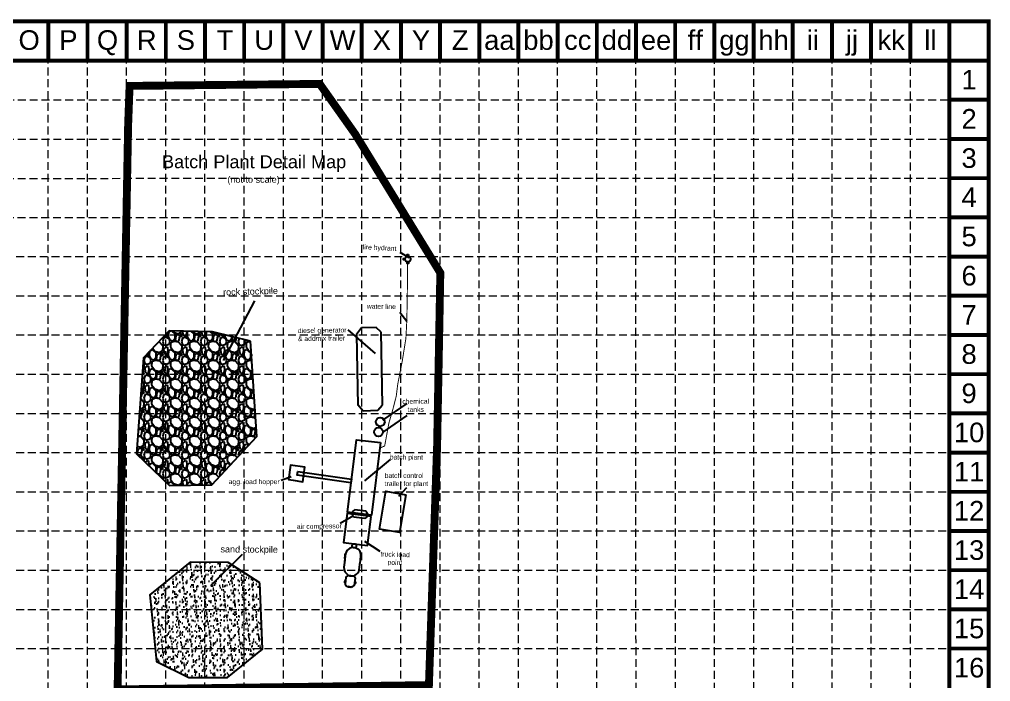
# Model space of a CAD drawing. Header units: inches. Extents: x 2412594 to 2415086, y 7034205 to 7038188.
# Drawn here: x 2413546 to 2415086, y 7037139 to 7038188 of the extents above; entities that cross this region are included whole.
import ezdxf
from ezdxf.enums import TextEntityAlignment as Align

# ---------------------------------------------------------------- set-up
doc = ezdxf.new("R2010")
doc.units = ezdxf.units.IN
doc.header["$MEASUREMENT"] = 0
doc.linetypes.add('HIDDEN', pattern=[0.375, 0.25, -0.125])
doc.layers.add('BASE', color=7, linetype='Continuous')
doc.layers.add('GRID', color=254, linetype='HIDDEN')
doc.styles.get("Standard").update_dxf_attribs({"font": 'ARIAL.TTF'})

# ---------------------------------------------------------------- blocks, each defined once
blk = doc.blocks.new('A$C1E8A7981')
for points in [[(1.71, 1.78), (0.88, 1.78, 0.36878), (0.04, 1.16, 0.488105), (0.81, 0), (1.71, 0)], [(1.53, 0), (2.35, 0, 0.290418), (3.18, 0.61, 0.496309), (2.42, 1.78), (1.53, 1.78)]]:
    blk.add_lwpolyline(points, format="xyb")
blk = doc.blocks.new('A$C0A39146E')
for centre in [(0.13, -0.07), (0.4, -0.07)]:
    blk.add_arc(centre, 0.149, 26.3201, 153.6799)
blk = doc.blocks.new('A$C6CF03394')
at = {"color": 7}
for p, q in [((0.07, 6.99), (0, 1.17)), ((3.77, 1.09), (3.81, 6.95))]:
    blk.add_line(p, q, dxfattribs=at)
for centre, radius, start, end in [((1.92, 5.95), 2.13, 27.9707, 150.7283), ((1.91, 2.14), 2.14, 206.7873, 330.6939)]:
    blk.add_arc(centre, radius, start, end, dxfattribs=at)

msp = doc.modelspace()

# ---------------------------------------------------------------- hatches: boundary and pattern name
h = msp.add_hatch()
h.set_pattern_fill('GRAVEL', color=252, scale=30, angle=-90, style=0)
h.set_pattern_definition([(138.0128, (2413388.7893, 7038105.9159), (-270.00004, 239.999947), [4.0361, -399.57264]), (94.9697, (2413385.7893, 7038108.6159), (29.9997392, -360.0000315), [6.92604, -685.67775]), (42.5104, (2413385.1893, 7038115.5159), (-330.0002602, -299.9997216), [4.88364, -483.48096]), (177.2737, (2413377.6893, 7038127.2159), (600.0000088, -29.9998805), [6.30714, -624.40674]), (202.8337, (2413371.3893, 7038127.5159), (359.9998924, 150.0002972), [6.18465, -612.2812]), (267.2737, (2413365.6893, 7038125.1159), (29.9998805, 600.0000088), [6.30714, -624.40674]), (307.6942, (2413365.3893, 7038118.8159), (-299.9997122, 390.0002204), [8.34087, -825.74547]), (342.2553, (2413370.4893, 7038112.2159), (659.999887, -210.0003229), [7.87464, -779.58963]), (31.4296, (2413377.9893, 7038109.8159), (389.999851, 240.000247), [6.3285, -626.5222]), (85.2364, (2413383.3893, 7038113.1159), (-29.999746, -330.0000284), [7.22496, -354.0229]), (132.3974, (2413383.9893, 7038120.3159), (-329.9997625, 360.0002205), [9.34344, -925.00125]), (48.8141, (2413377.3893, 7038097.5159), (179.999919, 210.000088), [3.189, -315.7153]), (81.4692, (2413379.4893, 7038099.9159), (-60.0002373, -389.9999485), [6.0671, -600.6453]), (135, (2413380.39, 7038105.916), (-30, 9e-15), [4.2426, -38.1838]), (113.1986, (2413383.9893, 7038108.016), (60.00004, -149.999992), [2.2847, -226.18845]), (201.8014, (2413383.089, 7038110.116), (90.00001, 29.999997), [3.2311, -158.3239]), (300.9638, (2413380.0893, 7038108.916), (60.000075, -89.99994), [5.2479, -169.6807]), (71.5651, (2413382.789, 7038104.416), (-29.99995, -60.00001), [3.7947, -91.0736]), (286.3895, (2413383.0893, 7038127.5159), (89.9997813, -300.000066), [5.316, -526.28535]), (340.3462, (2413384.5893, 7038122.4159), (-330.000064, 119.9998574), [4.4598, -441.52224]), (203.1986, (2413388.7893, 7038104.416), (149.999992, 60.00004), [4.56945, -223.9037]), (253.6105, (2413384.5893, 7038102.6159), (89.9997813, 300.000066), [5.316, -526.28535]), (249.444, (2413364.4893, 7038127.516), (59.99988, 150.000055), [5.1264, -251.1937]), (204.7751, (2413362.6893, 7038122.7159), (330.0001027, 149.9997657), [4.29534, -425.2393]), (336.8014, (2413358.7893, 7038104.116), (149.999992, -60.00004), [4.56945, -223.9037]), (287.354, (2413362.9893, 7038102.3159), (-119.999835, 390.0000606), [5.0289, -497.8627]), (339.444, (2413358.7893, 7038118.816), (-150.000055, 59.99988), [2.5632, -253.7569]), (11.3099, (2413358.789, 7038105.916), (120.000023, 29.99993), [1.5297, -151.4409]), (75.9638, (2413360.289, 7038106.216), (-29.99994, -90.000016), [6.18465, -117.5085]), (96.009, (2413361.7893, 7038112.2159), (29.9999795, -299.9999925), [5.7315, -567.4177]), (213.6901, (2413377.389, 7038108.916), (59.99999, 30.00004), [4.3267, -103.8399]), (263.1572, (2413373.7893, 7038106.5159), (-60.00024, -509.999981), [7.5538, -747.8269]), (330.9454, (2413372.8893, 7038099.0159), (-210.000012, 120.000001), [3.0887, -305.7802]), (360, (2413375.59, 7038097.516), (30, 30), [1.8, -28.2]), (30.2564, (2413362.6893, 7038112.8159), (-210.0000737, -119.9998466), [4.1677, -412.6056]), (318.0128, (2413366.2893, 7038114.9159), (270.00004, -239.999947), [8.07216, -395.53656]), (270, (2413372.29, 7038109.516), (30, -30), [7.8, -22.2]), (235.3048, (2413372.2893, 7038101.7159), (210.0002583, 299.9998278), [4.7434, -469.5982]), (164.0546, (2413369.5893, 7038097.816), (-120.000004, 29.999997), [4.3681, -214.0352]), (117.646, (2413365.3893, 7038099.0159), (-300.0002314, 569.9998742), [7.11195, -704.0842]), (85.4261, (2413362.0893, 7038105.3159), (29.999844, 390.0000167), [7.52397, -744.8722])])
h.paths.add_polyline_path([(2413912.8, 7037678.4), (2413852.1, 7037693), (2413783.8, 7037694.7), (2413742.8, 7037652), (2413731.7, 7037499.4), (2413784, 7037449.6), (2413851.3, 7037450.6), (2413922.4, 7037527.3)])
h = msp.add_hatch()
h.set_pattern_fill('AR-SAND', color=35, scale=6, angle=-90, style=0)
h.set_pattern_definition([(307.5, (2413254.737, 7037822.16), (11.56094, 0.37796), [0, -9.12, 0, -10.2, 0, -9.75]), (277.5, (2413254.737, 7037822.16), (16.93288, -10.61866), [0, -4.92, 0, -8.22, 0, -3.15]), (237.5, (2413254.737, 7037829.54), (0.03395, -18.68485), [0, -3, 0, -10.8, 0, -14.1]), (227.5, (2413254.737, 7037829.54), (5.26605, -18.03676), [0, -1.5, 0, -7.08, 0, -8.1])])
h.paths.add_polyline_path([(2413927.6, 7037294.8), (2413877, 7037327.2), (2413816.9, 7037327.7), (2413753, 7037276.2), (2413763.4, 7037170.3), (2413814.6, 7037145), (2413876.3, 7037145), (2413931.5, 7037190)])

# ---------------------------------------------------------------- linework, layer by layer
at = {"color": 7}
for p, q in [((2414149.6, 7037819.1), (2414163.7, 7037810.8)), ((2414149.5, 7037724), (2414160.7, 7037710)), ((2414160.1, 7037445.5), (2414147.5, 7037431.7))]:
    msp.add_line(p, q, dxfattribs=at)
for p, q in [((2413918.9, 7037742.3), (2413869.1, 7037647.4)), ((2414110.9, 7037658.5), (2414067.4, 7037696.1)), ((2414088.6, 7037699.3), (2414080.8, 7037688.7)), ((2414111.7, 7037699.8), (2414088.6, 7037699.3)), ((2414119.6, 7037692.3), (2414111.7, 7037699.8)), ((2414122, 7037576.6), (2414119.6, 7037692.3)), ((2414080.8, 7037688.7), (2414083.1, 7037576.3)), ((2414091.3, 7037567), (2414082.7, 7037577.1)), ((2414114.4, 7037568.3), (2414091.3, 7037567)), ((2414121.7, 7037576.4), (2414114.4, 7037568.3)), ((2414160.3, 7037579.3), (2414122.2, 7037553)), ((2414160.4, 7037560.1), (2414122.4, 7037533.9)), ((2414134.3, 7037490.6), (2414093.6, 7037456.7)), ((2413961.1, 7037457.7), (2413976.9, 7037463.7)), ((2414054.8, 7037389.8), (2414076, 7037402)), ((2414118.1, 7037344.6), (2414094.2, 7037360.6)), ((2413899.6, 7037340.1), (2413849.2, 7037290.2))]:
    msp.add_line(p, q)
at = {"color": 7, "const_width": 12.5}
msp.add_lwpolyline([(2413720.8, 7038082.9), (2414022.3, 7038086.1), (2414078.7, 7038006.5), (2414213.7, 7037786.5), (2414208.6, 7037512.7), (2414195.6, 7037132.9), (2413701.8, 7037126.1), (2413718.5, 7038020.8)], close=True, dxfattribs=at)
at = {"color": 7}
for points in [[(2414163.1, 7037815.4), (2414163.1, 7037813.1), (2414161.2, 7037813.1), (2414161.2, 7037815.4)], [(2414157.3, 7037809.3), (2414157.3, 7037807), (2414155.4, 7037807), (2414155.4, 7037809.3)], [(2414163, 7037803.4), (2414163, 7037801.1), (2414161.1, 7037801.1), (2414161.1, 7037803.4)], [(2414159, 7037434.8), (2414148.7, 7037374.9), (2414117.2, 7037380.3), (2414127.5, 7037440.2)]]:
    msp.add_lwpolyline(points, close=True, dxfattribs=at)
at = {"color": 5, "const_width": 1.5}
msp.add_lwpolyline([(2414161.8, 7037800.2), (2414161.5, 7037766), (2414160.6, 7037711.9), (2414159.1, 7037682.9), (2414153.2, 7037645.9), (2414146.1, 7037609.8), (2414143.7, 7037590.6), (2414137.8, 7037567.8), (2414132.2, 7037548.8), (2414125.4, 7037512.1), (2414118.3, 7037508.9)], dxfattribs=at)
at = {"color": 252}
msp.add_lwpolyline([(2413912.8, 7037678.4), (2413852.1, 7037693), (2413783.8, 7037694.7), (2413742.8, 7037652), (2413731.7, 7037499.4), (2413784, 7037449.6), (2413851.3, 7037450.6), (2413922.4, 7037527.3)], close=True, dxfattribs=at)
for points in [[(2414118.8, 7037517.3), (2414104.5, 7037402.4), (2414066.2, 7037407.2), (2414080.5, 7037522), (2414118.8, 7037517.3)], [(2414072.9, 7037459.2), (2414072, 7037453.4), (2413986.7, 7037466), (2413987.5, 7037471.8), (2414072.9, 7037459.2)], [(2414104.2, 7037400.2), (2414065.9, 7037405), (2414060.2, 7037359.1), (2414098.4, 7037354.3), (2414104.2, 7037400.2)], [(2414079, 7037302.3), (2414076.5, 7037305.4), (2414066.9, 7037306.6), (2414063.8, 7037304.1), (2414062.5, 7037293.1), (2414064.9, 7037290), (2414074.5, 7037288.9), (2414077.6, 7037291.3), (2414079, 7037302.3)], [(2414073.2, 7037289), (2414071.6, 7037287.8), (2414067.5, 7037288.3), (2414066.3, 7037289.9)]]:
    msp.add_lwpolyline(points)
msp.add_lwpolyline([(2413980.3, 7037457.7), (2413995.6, 7037455.4), (2413999, 7037478.3), (2413976.1, 7037481.7), (2413972.7, 7037458.8)], close=True)
at = {"color": 35}
msp.add_lwpolyline([(2413927.6, 7037294.8), (2413877, 7037327.2), (2413816.9, 7037327.7), (2413753, 7037276.2), (2413763.4, 7037170.3), (2413814.6, 7037145), (2413876.3, 7037145), (2413931.5, 7037190)], close=True, dxfattribs=at)
at = {"color": 7}
for centre, radius in [((2414162.1, 7037808.3), 4.54), ((2414118.4, 7037550.2), 7.02), ((2414115.6, 7037534.2), 7.02)]:
    msp.add_circle(centre, radius, dxfattribs=at)
msp.add_circle((2414077.1, 7037353.7), 3.27)
for centre, radius, start, end in [((2414086.5, 7037337.1), 2.06, 289.5031, 56.8629), ((2414086, 7037333.4), 2.06, 289.5031, 56.8629), ((2414063.8, 7037296.7), 2.38, 103.423, 242.9431), ((2414077.3, 7037295.4), 2.38, 283.423, 62.9431)]:
    msp.add_arc(centre, radius, start, end)
at = {"layer": 'BASE', "color": 9}
msp.add_line((2412659.6, 7038123.1), (2415021.2, 7038123.1), dxfattribs=at)
at = {"layer": 'BASE', "const_width": 6.21}
for points in [[(2415083.3, 7034207.8), (2415083.3, 7038185.2), (2412597.5, 7038185.2), (2412597.5, 7034207.8)], [(2415021.2, 7034270), (2415021.2, 7038123.1), (2412659.6, 7038123.1), (2412659.6, 7034270)]]:
    msp.add_lwpolyline(points, close=True, dxfattribs=at)
for points in [[(2413591.8, 7038185.2), (2413591.8, 7038123.1)], [(2413654, 7038185.2), (2413654, 7038123.1)], [(2413716.1, 7038185.2), (2413716.1, 7038123.1)], [(2413778.3, 7038185.2), (2413778.3, 7038123.1)], [(2413840.4, 7038185.2), (2413840.4, 7038123.1)], [(2413902.6, 7038185.2), (2413902.6, 7038123.1)], [(2413964.7, 7038185.2), (2413964.7, 7038123.1)], [(2414026.9, 7038185.2), (2414026.9, 7038123.1)], [(2414089, 7038185.2), (2414089, 7038123.1)], [(2414151.2, 7038185.2), (2414151.2, 7038123.1)], [(2414213.3, 7038185.2), (2414213.3, 7038123.1)], [(2414275.4, 7038185.2), (2414275.4, 7038123.1)], [(2414337.6, 7038185.2), (2414337.6, 7038123.1)], [(2414399.7, 7038185.2), (2414399.7, 7038123.1)], [(2414461.9, 7038185.2), (2414461.9, 7038123.1)], [(2414524, 7038185.2), (2414524, 7038123.1)], [(2414586.2, 7038185.2), (2414586.2, 7038123.1)], [(2414648.3, 7038185.2), (2414648.3, 7038123.1)], [(2414710.5, 7038185.2), (2414710.5, 7038123.1)], [(2414772.6, 7038185.2), (2414772.6, 7038123.1)], [(2414834.8, 7038185.2), (2414834.8, 7038123.1)], [(2414896.9, 7038185.2), (2414896.9, 7038123.1)], [(2414959.1, 7038185.2), (2414959.1, 7038123.1)], [(2415021.2, 7038185.2), (2415021.2, 7038123.1)], [(2415083.3, 7038123.1), (2415021.2, 7038123.1)], [(2415083.3, 7038060.9), (2415021.2, 7038060.9)], [(2415083.3, 7037998.8), (2415021.2, 7037998.8)], [(2415083.3, 7037936.6), (2415021.2, 7037936.6)], [(2415083.3, 7037874.5), (2415021.2, 7037874.5)], [(2415083.3, 7037812.3), (2415021.2, 7037812.3)], [(2415083.3, 7037750.2), (2415021.2, 7037750.2)], [(2415083.3, 7037688), (2415021.2, 7037688)], [(2415083.3, 7037625.9), (2415021.2, 7037625.9)], [(2415083.3, 7037563.7), (2415021.2, 7037563.7)], [(2415083.3, 7037501.6), (2415021.2, 7037501.6)], [(2415083.3, 7037439.4), (2415021.2, 7037439.4)], [(2415083.3, 7037377.3), (2415021.2, 7037377.3)], [(2415083.3, 7037315.1), (2415021.2, 7037315.1)], [(2415083.3, 7037253), (2415021.2, 7037253)], [(2415083.3, 7037190.9), (2415021.2, 7037190.9)]]:
    msp.add_lwpolyline(points, dxfattribs=at)
at = {"layer": 'GRID', "color": 252, "linetype": 'HIDDEN', "lineweight": 0, "ltscale": 50}
for p, q in [((2413591.8, 7034518.4), (2413591.8, 7038123.1)), ((2413654, 7034518.4), (2413654, 7038123.1)), ((2413716.1, 7034518.4), (2413716.1, 7038123.1)), ((2413778.3, 7034518.4), (2413778.3, 7038123.1)), ((2413840.4, 7034518.4), (2413840.4, 7038123.1)), ((2413902.6, 7034518.4), (2413902.6, 7038123.1)), ((2413964.7, 7034518.4), (2413964.7, 7038123.1)), ((2414026.9, 7034518.4), (2414026.9, 7038123.1)), ((2414089, 7034518.3), (2414089, 7038123.1)), ((2414151.2, 7034518.3), (2414151.2, 7038123.1)), ((2414213.3, 7034518.3), (2414213.3, 7038123.1)), ((2414275.4, 7034518.3), (2414275.4, 7038123.1)), ((2414337.6, 7034518.3), (2414337.6, 7038123.1)), ((2414400, 7034518.4), (2414399.7, 7038123.1)), ((2414462.1, 7034518.8), (2414461.9, 7038123.1)), ((2414524.2, 7034518), (2414524, 7038123.1)), ((2414586.9, 7034518.6), (2414586.5, 7038124.4)), ((2414648.7, 7034517.9), (2414648.6, 7038124.4)), ((2414710.9, 7034518.7), (2414710.7, 7038124.4)), ((2414773.2, 7034518.9), (2414772.9, 7038124.4)), ((2414835.2, 7034518.4), (2414835, 7038124.4)), ((2414897.5, 7034517.5), (2414897.2, 7038124.4)), ((2414959.7, 7034517.7), (2414959.3, 7038124.4)), ((2412662.5, 7038060.5), (2415020.2, 7038060.8)), ((2412662.4, 7037998.2), (2415020.2, 7037998.6)), ((2412662.1, 7037936.2), (2415021.2, 7037936.6)), ((2412662, 7037874.1), (2415021.2, 7037874.5)), ((2412659.6, 7037812.3), (2415021.2, 7037812.3)), ((2412659.6, 7037750.2), (2415021.2, 7037750.2)), ((2412659.6, 7037688), (2415021.2, 7037688)), ((2412659.6, 7037625.9), (2415021.2, 7037625.9)), ((2412659.6, 7037563.7), (2415021.2, 7037563.7)), ((2412659.6, 7037501.6), (2415021.2, 7037501.6)), ((2412659.6, 7037439.4), (2415021.2, 7037439.4)), ((2412659.6, 7037377.3), (2415021.2, 7037377.3)), ((2412659.6, 7037315.1), (2415021.2, 7037315.1)), ((2412659.6, 7037253), (2415021.2, 7037253)), ((2412659.6, 7037190.9), (2415021.2, 7037190.9))]:
    msp.add_line(p, q, dxfattribs=at)

# ---------------------------------------------------------------- block references
at = {"color": 7, "xscale": 2.999999998879838, "yscale": 3, "zscale": 3, "rotation": 263.4603144073479}
msp.add_blockref('A$C6CF03394', (2414074.6, 7037411.1), dxfattribs=at)
at = {"xscale": 13.88542500014096, "yscale": 13.88542500045151, "zscale": 13.885425}
for name, p, rotation in [('A$C1E8A7981', (2414064.6, 7037352.2), 263.1830312519507), ('A$C0A39146E', (2414062.4, 7037333.4), 83.18303125195071)]:
    msp.add_blockref(name, p, dxfattribs=dict(at, rotation=rotation))

# ---------------------------------------------------------------- texts
at = {"attachment_point": 1}
for s, insert, char_height, width in [('Batch Plant Detail Map', (2413772.2, 7037973), 20.571, 302.183), ('(not to scale)', (2413875.9, 7037939.6), 10.286, 120.294), ('agg. load hopper', (2413878, 7037459.3), 7.714, 90.221)]:
    msp.add_mtext(s, dxfattribs=dict(at, insert=insert, char_height=char_height, width=width))
for s, insert, char_height, width, attachment_point, rotation in [('fire hydrant', (2414090.4, 7037831.7), 7.714, 78.106, 1, 357.0459), ('rock stockpile', (2413868.9, 7037760.9), 10.286, 120.294, 1, 1.7232), ('water line', (2414097.2, 7037737.4), 7.71, 78.106, 1, 359.2836), ('diesel generator & addmix trailer', (2413987.6, 7037698.8), 7.714, 82.657, 1, 0.7905), ('chemical \\Ptanks', (2414174.6, 7037586.6), 7.71, 38.825, 2, 0.4585), ('batch plant ', (2414133.5, 7037498.3), 7.714, 54.247, 1, 359.6964), ('batch control trailer for plant', (2414125.4, 7037469), 7.714, 82.657, 1, 0.092), ('air compressor', (2413986, 7037388.1), 7.714, 77.045, 1, 1.0382), ('sand stockpile', (2413865, 7037353.6), 10.286, 120.294, 1, 359.6349), ('truck load point', (2414142.1, 7037344.1), 7.714, 57.523, 2, 358.2845)]:
    msp.add_mtext(s, dxfattribs=dict(insert=insert, char_height=char_height, width=width, attachment_point=attachment_point, rotation=rotation))
at = {"layer": 'BASE'}
for s, height, p in [('O', 31.1, (2413561.5, 7038155.6)), ('P', 31.1, (2413623.7, 7038155.6)), ('Q', 31.1, (2413685.8, 7038155.6)), ('R', 31.1, (2413748, 7038155.6)), ('S', 31.1, (2413810.1, 7038155.6)), ('T', 31.1, (2413872.2, 7038155.6)), ('U', 31.1, (2413934.4, 7038155.6)), ('V', 31.1, (2413996.5, 7038155.6)), ('W', 31.1, (2414058.7, 7038155.6)), ('X', 31.1, (2414120.8, 7038155.6)), ('Y', 31.1, (2414183, 7038155.6)), ('Z', 31.1, (2414245.1, 7038155.6)), ('bb', 31.07, (2414369.4, 7038155.6)), ('dd', 31.07, (2414493.7, 7038155.6)), ('ff', 31.07, (2414618, 7038155.6)), ('hh', 31.07, (2414742.3, 7038155.6)), ('ii', 31.07, (2414804.4, 7038155.6)), ('jj', 31.07, (2414866.6, 7038155.6)), ('kk', 31.07, (2414928.7, 7038155.6)), ('ll', 31.07, (2414990.9, 7038155.6)), ('aa', 31.07, (2414307.3, 7038155.6)), ('cc', 31.07, (2414431.6, 7038155.6)), ('ee', 31.07, (2414555.9, 7038155.6)), ('gg', 31.07, (2414680.2, 7038155.6)), ('1', 31.1, (2415052.4, 7038092.8)), ('2', 31.1, (2415052.4, 7038030.7)), ('3', 31.1, (2415052.4, 7037968.5)), ('4', 31.1, (2415052.4, 7037906.4)), ('5', 31.1, (2415052.4, 7037844.2)), ('6', 31.1, (2415052.4, 7037782.1)), ('7', 31.1, (2415052.4, 7037719.9)), ('8', 31.1, (2415052.4, 7037657.8)), ('9', 31.1, (2415052.4, 7037595.6)), ('10', 31.07, (2415052.4, 7037533.5)), ('11', 31.07, (2415052.4, 7037471.3)), ('12', 31.07, (2415052.3, 7037409.4)), ('13', 31.07, (2415052.4, 7037347)), ('14', 31.07, (2415052.4, 7037284.9)), ('15', 31.07, (2415052.4, 7037222.7)), ('16', 31.07, (2415052.4, 7037160.6))]:
    msp.add_text(s, height=height, dxfattribs=at).set_placement(p, align=Align.MIDDLE_CENTER)

doc.saveas('drawing.dxf')
